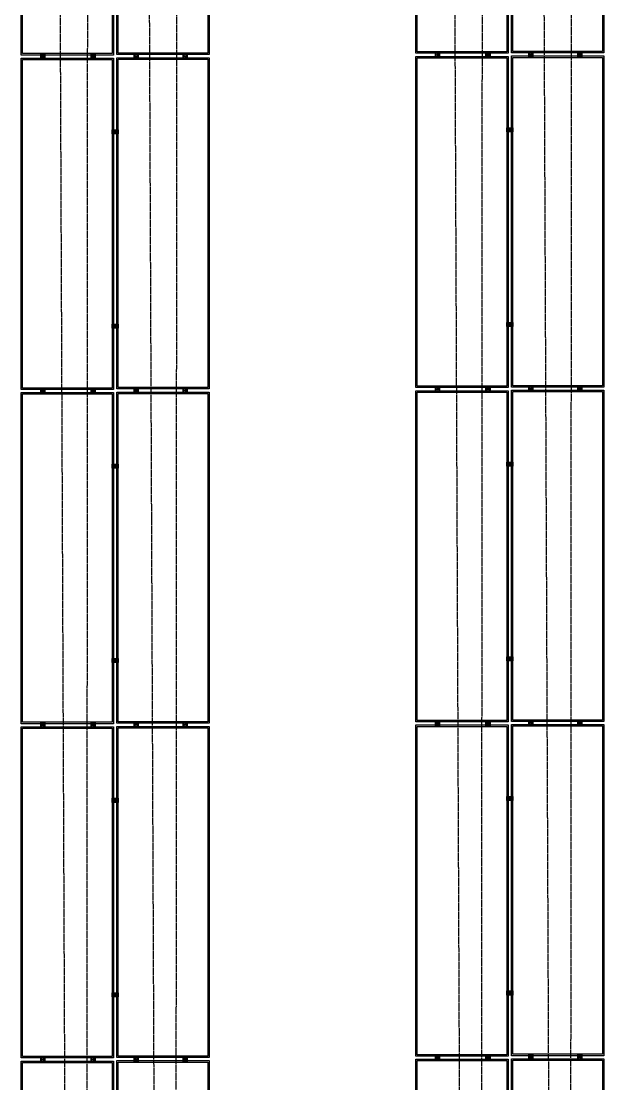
# Model space of a CAD drawing. Header units: millimetres. Extents: x 185509 to 291328, y 95263 to 331092.
# Drawn here: x 252841 to 257037, y 154160 to 161810 of the extents above; entities that cross this region are included whole.
import ezdxf

# ---------------------------------------------------------------- set-up
doc = ezdxf.new("R2010")
doc.units = ezdxf.units.MM
doc.linetypes.add('ACAD_ISO02W100', pattern=[15, 12, -3])
doc.layers.add('Cables string 1', color=20, linetype='ACAD_ISO02W100')
doc.layers.add('Cqbles string 2', color=72, linetype='ACAD_ISO02W100')

msp = doc.modelspace()

# ---------------------------------------------------------------- linework, layer by layer
for p, q in [((253668.994, 161554.542), (253668.994, 161561.332)), ((254022.207, 161554.542), (254022.207, 161561.332)), ((255844.026, 161567.937), (255837.236, 161567.937)), ((255840.631, 161564.542), (255840.631, 161571.332)), ((256206.72, 161567.937), (256199.93, 161567.937)), ((256203.325, 161564.542), (256203.325, 161571.332)), ((256515.463, 161571.215), (256508.673, 161571.215)), ((256512.068, 161567.82), (256512.068, 161574.61)), ((256868.677, 161571.215), (256861.887, 161571.215)), ((256865.282, 161567.82), (256865.282, 161574.61)), ((253000.951, 161554.658), (252994.161, 161554.658)), ((252997.556, 161551.263), (252997.556, 161558.053)), ((253363.645, 161554.658), (253356.855, 161554.658)), ((253360.25, 161551.263), (253360.25, 161558.053)), ((253672.388, 161557.937), (253665.599, 161557.937)), ((254025.602, 161557.937), (254018.812, 161557.937)), ((256357.317, 161027.389), (256364.107, 161027.389)), ((256360.712, 161023.994), (256360.712, 161030.784)), ((253514.242, 161014.111), (253521.032, 161014.111)), ((253517.637, 161010.716), (253517.637, 161017.506)), ((253514.242, 159613.746), (253521.032, 159613.746)), ((253517.637, 159610.351), (253517.637, 159617.141)), ((256357.317, 159627.025), (256364.107, 159627.025)), ((256360.712, 159623.63), (256360.712, 159630.42)), ((253000.951, 159147.819), (252994.161, 159147.819)), ((252997.556, 159144.424), (252997.556, 159151.214)), ((253363.645, 159147.819), (253356.855, 159147.819)), ((253360.25, 159144.424), (253360.25, 159151.214)), ((253672.388, 159151.098), (253665.599, 159151.098)), ((253668.994, 159147.703), (253668.994, 159154.493)), ((254025.602, 159151.098), (254018.812, 159151.098)), ((254022.207, 159147.703), (254022.207, 159154.493)), ((255844.026, 159161.098), (255837.236, 159161.098)), ((255840.631, 159157.703), (255840.631, 159164.493)), ((256206.72, 159161.098), (256199.93, 159161.098)), ((256203.325, 159157.703), (256203.325, 159164.493)), ((256515.463, 159164.376), (256508.673, 159164.376)), ((256512.068, 159160.981), (256512.068, 159167.771)), ((256868.677, 159164.376), (256861.887, 159164.376)), ((256865.282, 159160.981), (256865.282, 159167.771)), ((253514.242, 158607.272), (253521.032, 158607.272)), ((253517.637, 158603.877), (253517.637, 158610.667)), ((256357.317, 158620.55), (256364.107, 158620.55)), ((256360.712, 158617.155), (256360.712, 158623.945)), ((253514.242, 157206.907), (253521.032, 157206.907)), ((253517.637, 157203.512), (253517.637, 157210.302)), ((256357.317, 157220.186), (256364.107, 157220.186)), ((256360.712, 157216.791), (256360.712, 157223.581)), ((253000.951, 156741.206), (252994.161, 156741.206)), ((252997.556, 156737.811), (252997.556, 156744.601)), ((253363.645, 156741.206), (253356.855, 156741.206)), ((253360.25, 156737.811), (253360.25, 156744.601)), ((253672.388, 156744.485), (253665.599, 156744.485)), ((253668.994, 156741.09), (253668.994, 156747.88)), ((254025.602, 156744.485), (254018.812, 156744.485)), ((254022.207, 156741.09), (254022.207, 156747.88)), ((255844.026, 156754.485), (255837.236, 156754.485)), ((255840.631, 156751.09), (255840.631, 156757.88)), ((256206.72, 156754.485), (256199.93, 156754.485)), ((256203.325, 156751.09), (256203.325, 156757.88)), ((256515.463, 156757.763), (256508.673, 156757.763)), ((256512.068, 156754.368), (256512.068, 156761.158)), ((256868.677, 156757.763), (256861.887, 156757.763)), ((256865.282, 156754.368), (256865.282, 156761.158)), ((256357.317, 156213.937), (256364.107, 156213.937)), ((256360.712, 156210.543), (256360.712, 156217.332)), ((253514.242, 156200.659), (253521.032, 156200.659)), ((253517.637, 156197.264), (253517.637, 156204.054)), ((253514.242, 154800.295), (253521.032, 154800.295)), ((253517.637, 154796.9), (253517.637, 154803.69)), ((256357.317, 154813.573), (256364.107, 154813.573)), ((256360.712, 154810.178), (256360.712, 154816.968)), ((253000.951, 154334.596), (252994.161, 154334.596)), ((252997.556, 154331.201), (252997.556, 154337.991)), ((253363.645, 154334.596), (253356.855, 154334.596)), ((253360.25, 154331.201), (253360.25, 154337.991)), ((253672.388, 154337.875), (253665.599, 154337.875)), ((253668.994, 154334.48), (253668.994, 154341.27)), ((254025.602, 154337.875), (254018.812, 154337.875)), ((254022.207, 154334.48), (254022.207, 154341.27)), ((255844.026, 154347.875), (255837.236, 154347.875)), ((255840.631, 154344.48), (255840.631, 154351.27)), ((256206.72, 154347.875), (256199.93, 154347.875)), ((256203.325, 154344.48), (256203.325, 154351.27)), ((256515.463, 154351.153), (256508.673, 154351.153)), ((256512.068, 154347.758), (256512.068, 154354.548)), ((256868.677, 154351.153), (256861.887, 154351.153)), ((256865.282, 154347.758), (256865.282, 154354.548))]:
    msp.add_line(p, q)
for points in [[(252841.1, 161566.379), (252841.1, 163950.379), (253506.17, 163950.379), (253506.17, 161566.379)], [(252851.1, 161576.379), (252851.1, 163940.379), (253496.17, 163940.379), (253496.17, 161576.379)], [(253529.104, 161569.658), (253529.104, 163953.658), (254194.174, 163953.658), (254194.174, 161569.658)], [(253539.104, 161579.658), (253539.104, 163943.658), (254184.174, 163943.658), (254184.174, 161579.658)], [(255684.174, 161579.658), (255684.174, 163963.658), (256349.245, 163963.658), (256349.245, 161579.658)], [(255694.174, 161589.658), (255694.174, 163953.658), (256339.245, 163953.658), (256339.245, 161589.658)], [(256372.179, 161582.937), (256372.179, 163966.937), (257037.249, 163966.937), (257037.249, 161582.937)], [(256382.179, 161592.937), (256382.179, 163956.937), (257027.249, 163956.937), (257027.249, 161592.937)], [(253012.075, 161533.191), (252983.037, 161533.191), (252983.037, 161576.125), (253012.075, 161576.125)], [(253007.008, 161538.259), (252988.104, 161538.259), (252988.104, 161571.058), (253007.008, 161571.058)], [(253374.769, 161533.191), (253345.731, 161533.191), (253345.731, 161576.125), (253374.769, 161576.125)], [(253369.702, 161538.259), (253350.798, 161538.259), (253350.798, 161571.058), (253369.702, 161571.058)], [(253683.512, 161536.47), (253654.475, 161536.47), (253654.475, 161579.403), (253683.512, 161579.403)], [(253678.445, 161541.537), (253659.542, 161541.537), (253659.542, 161574.336), (253678.445, 161574.336)], [(254036.726, 161536.47), (254007.688, 161536.47), (254007.688, 161579.403), (254036.726, 161579.403)], [(254031.659, 161541.537), (254012.755, 161541.537), (254012.755, 161574.336), (254031.659, 161574.336)], [(255855.15, 161546.47), (255826.112, 161546.47), (255826.112, 161589.403), (255855.15, 161589.403)], [(255850.082, 161551.537), (255831.179, 161551.537), (255831.179, 161584.336), (255850.082, 161584.336)], [(256217.844, 161546.47), (256188.806, 161546.47), (256188.806, 161589.403), (256217.844, 161589.403)], [(256212.776, 161551.537), (256193.873, 161551.537), (256193.873, 161584.336), (256212.776, 161584.336)], [(256372.179, 159175.748), (256372.179, 161559.748), (257037.249, 161559.748), (257037.249, 159175.748)], [(256526.587, 161549.748), (256497.549, 161549.748), (256497.549, 161592.682), (256526.587, 161592.682)], [(256521.52, 161554.816), (256502.617, 161554.816), (256502.617, 161587.615), (256521.52, 161587.615)], [(256879.801, 161549.748), (256850.763, 161549.748), (256850.763, 161592.682), (256879.801, 161592.682)], [(256874.733, 161554.816), (256855.83, 161554.816), (256855.83, 161587.615), (256874.733, 161587.615)], [(252841.1, 159159.191), (252841.1, 161543.191), (253506.17, 161543.191), (253506.17, 159159.191)], [(252851.1, 159169.191), (252851.1, 161533.191), (253496.17, 161533.191), (253496.17, 159169.191)], [(253529.104, 159162.47), (253529.104, 161546.47), (254194.174, 161546.47), (254194.174, 159162.47)], [(253539.104, 159172.47), (253539.104, 161536.47), (254184.174, 161536.47), (254184.174, 159172.47)], [(255684.174, 159172.47), (255684.174, 161556.47), (256349.245, 161556.47), (256349.245, 159172.47)], [(255694.174, 159182.47), (255694.174, 161546.47), (256339.245, 161546.47), (256339.245, 159182.47)], [(256382.179, 159185.748), (256382.179, 161549.748), (257027.249, 161549.748), (257027.249, 159185.748)], [(253496.17, 160999.592), (253496.17, 161028.63), (253539.104, 161028.63), (253539.104, 160999.592)], [(256339.245, 161012.87), (256339.245, 161041.908), (256382.179, 161041.908), (256382.179, 161012.87)], [(256344.312, 161017.938), (256344.312, 161036.841), (256377.111, 161036.841), (256377.111, 161017.938)], [(253501.238, 161004.659), (253501.238, 161023.562), (253534.037, 161023.562), (253534.037, 161004.659)], [(253496.17, 159599.227), (253496.17, 159628.265), (253539.104, 159628.265), (253539.104, 159599.227)], [(253501.238, 159604.295), (253501.238, 159623.198), (253534.037, 159623.198), (253534.037, 159604.295)], [(256339.245, 159612.506), (256339.245, 159641.544), (256382.179, 159641.544), (256382.179, 159612.506)], [(256344.312, 159617.573), (256344.312, 159636.477), (256377.111, 159636.477), (256377.111, 159617.573)], [(252841.1, 156752.352), (252841.1, 159136.352), (253506.17, 159136.352), (253506.17, 156752.352)], [(252851.1, 156762.352), (252851.1, 159126.352), (253496.17, 159126.352), (253496.17, 156762.352)], [(253012.075, 159126.352), (252983.037, 159126.352), (252983.037, 159169.286), (253012.075, 159169.286)], [(253007.008, 159131.42), (252988.104, 159131.42), (252988.104, 159164.219), (253007.008, 159164.219)], [(253374.769, 159126.352), (253345.731, 159126.352), (253345.731, 159169.286), (253374.769, 159169.286)], [(253369.702, 159131.42), (253350.798, 159131.42), (253350.798, 159164.219), (253369.702, 159164.219)], [(253529.104, 156755.631), (253529.104, 159139.631), (254194.174, 159139.631), (254194.174, 156755.631)], [(253539.104, 156765.631), (253539.104, 159129.631), (254184.174, 159129.631), (254184.174, 156765.631)], [(253683.512, 159129.631), (253654.475, 159129.631), (253654.475, 159172.564), (253683.512, 159172.564)], [(253678.445, 159134.698), (253659.542, 159134.698), (253659.542, 159167.497), (253678.445, 159167.497)], [(254036.726, 159129.631), (254007.688, 159129.631), (254007.688, 159172.564), (254036.726, 159172.564)], [(254031.659, 159134.698), (254012.755, 159134.698), (254012.755, 159167.497), (254031.659, 159167.497)], [(255684.174, 156765.631), (255684.174, 159149.631), (256349.245, 159149.631), (256349.245, 156765.631)], [(255694.174, 156775.631), (255694.174, 159139.631), (256339.245, 159139.631), (256339.245, 156775.631)], [(255855.15, 159139.631), (255826.112, 159139.631), (255826.112, 159182.564), (255855.15, 159182.564)], [(255850.082, 159144.698), (255831.179, 159144.698), (255831.179, 159177.497), (255850.082, 159177.497)], [(256217.844, 159139.631), (256188.806, 159139.631), (256188.806, 159182.564), (256217.844, 159182.564)], [(256212.776, 159144.698), (256193.873, 159144.698), (256193.873, 159177.497), (256212.776, 159177.497)], [(256372.179, 156768.909), (256372.179, 159152.909), (257037.249, 159152.909), (257037.249, 156768.909)], [(256382.179, 156778.909), (256382.179, 159142.909), (257027.249, 159142.909), (257027.249, 156778.909)], [(256526.587, 159142.909), (256497.549, 159142.909), (256497.549, 159185.843), (256526.587, 159185.843)], [(256521.52, 159147.977), (256502.617, 159147.977), (256502.617, 159180.776), (256521.52, 159180.776)], [(256879.801, 159142.909), (256850.763, 159142.909), (256850.763, 159185.843), (256879.801, 159185.843)], [(256874.733, 159147.977), (256855.83, 159147.977), (256855.83, 159180.776), (256874.733, 159180.776)], [(253496.17, 158592.753), (253496.17, 158621.791), (253539.104, 158621.791), (253539.104, 158592.753)], [(253501.238, 158597.82), (253501.238, 158616.723), (253534.037, 158616.723), (253534.037, 158597.82)], [(256339.245, 158606.031), (256339.245, 158635.069), (256382.179, 158635.069), (256382.179, 158606.031)], [(256344.312, 158611.099), (256344.312, 158630.002), (256377.111, 158630.002), (256377.111, 158611.099)], [(253496.17, 157192.389), (253496.17, 157221.426), (253539.104, 157221.426), (253539.104, 157192.389)], [(253501.238, 157197.456), (253501.238, 157216.359), (253534.037, 157216.359), (253534.037, 157197.456)], [(256339.245, 157205.667), (256339.245, 157234.705), (256382.179, 157234.705), (256382.179, 157205.667)], [(256344.312, 157210.734), (256344.312, 157229.638), (256377.111, 157229.638), (256377.111, 157210.734)], [(253012.075, 156719.74), (252983.037, 156719.74), (252983.037, 156762.673), (253012.075, 156762.673)], [(253007.008, 156724.807), (252988.104, 156724.807), (252988.104, 156757.606), (253007.008, 156757.606)], [(253374.769, 156719.74), (253345.731, 156719.74), (253345.731, 156762.673), (253374.769, 156762.673)], [(253369.702, 156724.807), (253350.798, 156724.807), (253350.798, 156757.606), (253369.702, 156757.606)], [(253683.512, 156723.018), (253654.475, 156723.018), (253654.475, 156765.952), (253683.512, 156765.952)], [(253678.445, 156728.085), (253659.542, 156728.085), (253659.542, 156760.884), (253678.445, 156760.884)], [(254036.726, 156723.018), (254007.688, 156723.018), (254007.688, 156765.952), (254036.726, 156765.952)], [(254031.659, 156728.085), (254012.755, 156728.085), (254012.755, 156760.884), (254031.659, 156760.884)], [(255684.174, 154359.018), (255684.174, 156743.018), (256349.245, 156743.018), (256349.245, 154359.018)], [(255855.15, 156733.018), (255826.112, 156733.018), (255826.112, 156775.952), (255855.15, 156775.952)], [(255850.082, 156738.085), (255831.179, 156738.085), (255831.179, 156770.884), (255850.082, 156770.884)], [(256217.844, 156733.018), (256188.806, 156733.018), (256188.806, 156775.952), (256217.844, 156775.952)], [(256212.776, 156738.085), (256193.873, 156738.085), (256193.873, 156770.884), (256212.776, 156770.884)], [(256372.179, 154362.297), (256372.179, 156746.297), (257037.249, 156746.297), (257037.249, 154362.297)], [(256526.587, 156736.297), (256497.549, 156736.297), (256497.549, 156779.23), (256526.587, 156779.23)], [(256521.52, 156741.364), (256502.617, 156741.364), (256502.617, 156774.163), (256521.52, 156774.163)], [(256879.801, 156736.297), (256850.763, 156736.297), (256850.763, 156779.23), (256879.801, 156779.23)], [(256874.733, 156741.364), (256855.83, 156741.364), (256855.83, 156774.163), (256874.733, 156774.163)], [(252841.1, 154345.74), (252841.1, 156729.74), (253506.17, 156729.74), (253506.17, 154345.74)], [(252851.1, 154355.74), (252851.1, 156719.74), (253496.17, 156719.74), (253496.17, 154355.74)], [(253529.104, 154349.018), (253529.104, 156733.018), (254194.174, 156733.018), (254194.174, 154349.018)], [(253539.104, 154359.018), (253539.104, 156723.018), (254184.174, 156723.018), (254184.174, 154359.018)], [(255694.174, 154369.018), (255694.174, 156733.018), (256339.245, 156733.018), (256339.245, 154369.018)], [(256382.179, 154372.297), (256382.179, 156736.297), (257027.249, 156736.297), (257027.249, 154372.297)], [(253496.17, 156186.14), (253496.17, 156215.178), (253539.104, 156215.178), (253539.104, 156186.14)], [(253501.238, 156191.207), (253501.238, 156210.111), (253534.037, 156210.111), (253534.037, 156191.207)], [(256339.245, 156199.419), (256339.245, 156228.456), (256382.179, 156228.456), (256382.179, 156199.419)], [(256344.312, 156204.486), (256344.312, 156223.389), (256377.111, 156223.389), (256377.111, 156204.486)], [(256339.245, 154799.054), (256339.245, 154828.092), (256382.179, 154828.092), (256382.179, 154799.054)], [(253496.17, 154785.776), (253496.17, 154814.814), (253539.104, 154814.814), (253539.104, 154785.776)], [(253501.238, 154790.843), (253501.238, 154809.746), (253534.037, 154809.746), (253534.037, 154790.843)], [(256344.312, 154804.121), (256344.312, 154823.025), (256377.111, 154823.025), (256377.111, 154804.121)], [(255855.15, 154326.408), (255826.112, 154326.408), (255826.112, 154369.342), (255855.15, 154369.342)], [(256217.844, 154326.408), (256188.806, 154326.408), (256188.806, 154369.342), (256217.844, 154369.342)], [(256526.587, 154329.687), (256497.549, 154329.687), (256497.549, 154372.62), (256526.587, 154372.62)], [(256879.801, 154329.687), (256850.763, 154329.687), (256850.763, 154372.62), (256879.801, 154372.62)], [(252841.1, 151939.13), (252841.1, 154323.13), (253506.17, 154323.13), (253506.17, 151939.13)], [(252851.1, 151949.13), (252851.1, 154313.13), (253496.17, 154313.13), (253496.17, 151949.13)], [(253012.075, 154313.13), (252983.037, 154313.13), (252983.037, 154356.063), (253012.075, 154356.063)], [(253007.008, 154318.197), (252988.104, 154318.197), (252988.104, 154350.996), (253007.008, 154350.996)], [(253374.769, 154313.13), (253345.731, 154313.13), (253345.731, 154356.063), (253374.769, 154356.063)], [(253369.702, 154318.197), (253350.798, 154318.197), (253350.798, 154350.996), (253369.702, 154350.996)], [(253529.104, 151942.408), (253529.104, 154326.408), (254194.174, 154326.408), (254194.174, 151942.408)], [(253539.104, 151952.408), (253539.104, 154316.408), (254184.174, 154316.408), (254184.174, 151952.408)], [(253683.512, 154316.408), (253654.475, 154316.408), (253654.475, 154359.342), (253683.512, 154359.342)], [(253678.445, 154321.475), (253659.542, 154321.475), (253659.542, 154354.274), (253678.445, 154354.274)], [(254036.726, 154316.408), (254007.688, 154316.408), (254007.688, 154359.342), (254036.726, 154359.342)], [(254031.659, 154321.475), (254012.755, 154321.475), (254012.755, 154354.274), (254031.659, 154354.274)], [(255684.174, 151952.408), (255684.174, 154336.408), (256349.245, 154336.408), (256349.245, 151952.408)], [(255694.174, 151962.408), (255694.174, 154326.408), (256339.245, 154326.408), (256339.245, 151962.408)], [(255850.082, 154331.475), (255831.179, 154331.475), (255831.179, 154364.274), (255850.082, 154364.274)], [(256212.776, 154331.475), (256193.873, 154331.475), (256193.873, 154364.274), (256212.776, 154364.274)], [(256372.179, 151955.687), (256372.179, 154339.687), (257037.249, 154339.687), (257037.249, 151955.687)], [(256382.179, 151965.687), (256382.179, 154329.687), (257027.249, 154329.687), (257027.249, 151965.687)], [(256521.52, 154334.754), (256502.617, 154334.754), (256502.617, 154367.553), (256521.52, 154367.553)], [(256874.733, 154334.754), (256855.83, 154334.754), (256855.83, 154367.553), (256874.733, 154367.553)]]:
    msp.add_lwpolyline(points, close=True)
for centre, radius in [((252997.556, 161554.658), 5.395), ((253360.25, 161554.658), 5.395), ((253668.994, 161557.937), 5.395), ((253668.994, 161557.937), 3.395), ((254022.207, 161557.937), 5.395), ((254022.207, 161557.937), 3.395), ((255840.631, 161567.937), 5.395), ((255840.631, 161567.937), 3.395), ((256203.325, 161567.937), 5.395), ((256203.325, 161567.937), 3.395), ((256512.068, 161571.215), 5.395), ((256512.068, 161571.215), 3.395), ((256865.282, 161571.215), 5.395), ((256865.282, 161571.215), 3.395), ((252997.556, 161554.658), 3.395), ((253360.25, 161554.658), 3.395), ((256360.712, 161027.389), 5.395), ((256360.712, 161027.389), 3.395), ((253517.637, 161014.111), 5.395), ((253517.637, 161014.111), 3.395), ((253517.637, 159613.746), 5.395), ((253517.637, 159613.746), 3.395), ((256360.712, 159627.025), 5.395), ((256360.712, 159627.025), 3.395), ((252997.556, 159147.819), 5.395), ((252997.556, 159147.819), 3.395), ((253360.25, 159147.819), 5.395), ((253360.25, 159147.819), 3.395), ((253668.994, 159151.098), 5.395), ((253668.994, 159151.098), 3.395), ((254022.207, 159151.098), 5.395), ((254022.207, 159151.098), 3.395), ((255840.631, 159161.098), 5.395), ((255840.631, 159161.098), 3.395), ((256203.325, 159161.098), 5.395), ((256203.325, 159161.098), 3.395), ((256512.068, 159164.376), 5.395), ((256512.068, 159164.376), 3.395), ((256865.282, 159164.376), 5.395), ((256865.282, 159164.376), 3.395), ((253517.637, 158607.272), 5.395), ((253517.637, 158607.272), 3.395), ((256360.712, 158620.55), 5.395), ((256360.712, 158620.55), 3.395), ((253517.637, 157206.907), 5.395), ((253517.637, 157206.907), 3.395), ((256360.712, 157220.186), 5.395), ((256360.712, 157220.186), 3.395), ((252997.556, 156741.206), 5.395), ((252997.556, 156741.206), 3.395), ((253360.25, 156741.206), 5.395), ((253360.25, 156741.206), 3.395), ((253668.994, 156744.485), 5.395), ((253668.994, 156744.485), 3.395), ((254022.207, 156744.485), 5.395), ((254022.207, 156744.485), 3.395), ((255840.631, 156754.485), 5.395), ((255840.631, 156754.485), 3.395), ((256203.325, 156754.485), 5.395), ((256203.325, 156754.485), 3.395), ((256512.068, 156757.763), 5.395), ((256512.068, 156757.763), 3.395), ((256865.282, 156757.763), 5.395), ((256865.282, 156757.763), 3.395), ((253517.637, 156200.659), 5.395), ((256360.712, 156213.937), 5.395), ((256360.712, 156213.937), 3.395), ((253517.637, 156200.659), 3.395), ((253517.637, 154800.295), 5.395), ((253517.637, 154800.295), 3.395), ((256360.712, 154813.573), 5.395), ((256360.712, 154813.573), 3.395), ((252997.556, 154334.596), 5.395), ((252997.556, 154334.596), 3.395), ((253360.25, 154334.596), 5.395), ((253360.25, 154334.596), 3.395), ((253668.994, 154337.875), 5.395), ((253668.994, 154337.875), 3.395), ((254022.207, 154337.875), 5.395), ((254022.207, 154337.875), 3.395), ((255840.631, 154347.875), 5.395), ((255840.631, 154347.875), 3.395), ((256203.325, 154347.875), 5.395), ((256203.325, 154347.875), 3.395), ((256512.068, 154351.153), 5.395), ((256512.068, 154351.153), 3.395), ((256865.282, 154351.153), 5.395), ((256865.282, 154351.153), 3.395)]:
    msp.add_circle(centre, radius)
at = {"layer": 'Cables string 1'}
for p, q in [((253716.739, 173115.596), (253814.15, 149704.252)), ((256559.814, 173128.875), (256657.225, 149717.53)), ((253074.395, 173057.744), (253171.806, 149646.4)), ((255917.47, 173071.023), (256014.881, 149659.678))]:
    msp.add_line(p, q, dxfattribs=at)
at = {"layer": 'Cqbles string 2'}
for p, q in [((253965.588, 173214.658), (253953.287, 149700.286)), ((256808.663, 173227.936), (256796.362, 149713.564)), ((253323.244, 173156.806), (253310.943, 149642.434)), ((256166.318, 173170.084), (256154.017, 149655.712))]:
    msp.add_line(p, q, dxfattribs=at)

doc.saveas('drawing.dxf')
